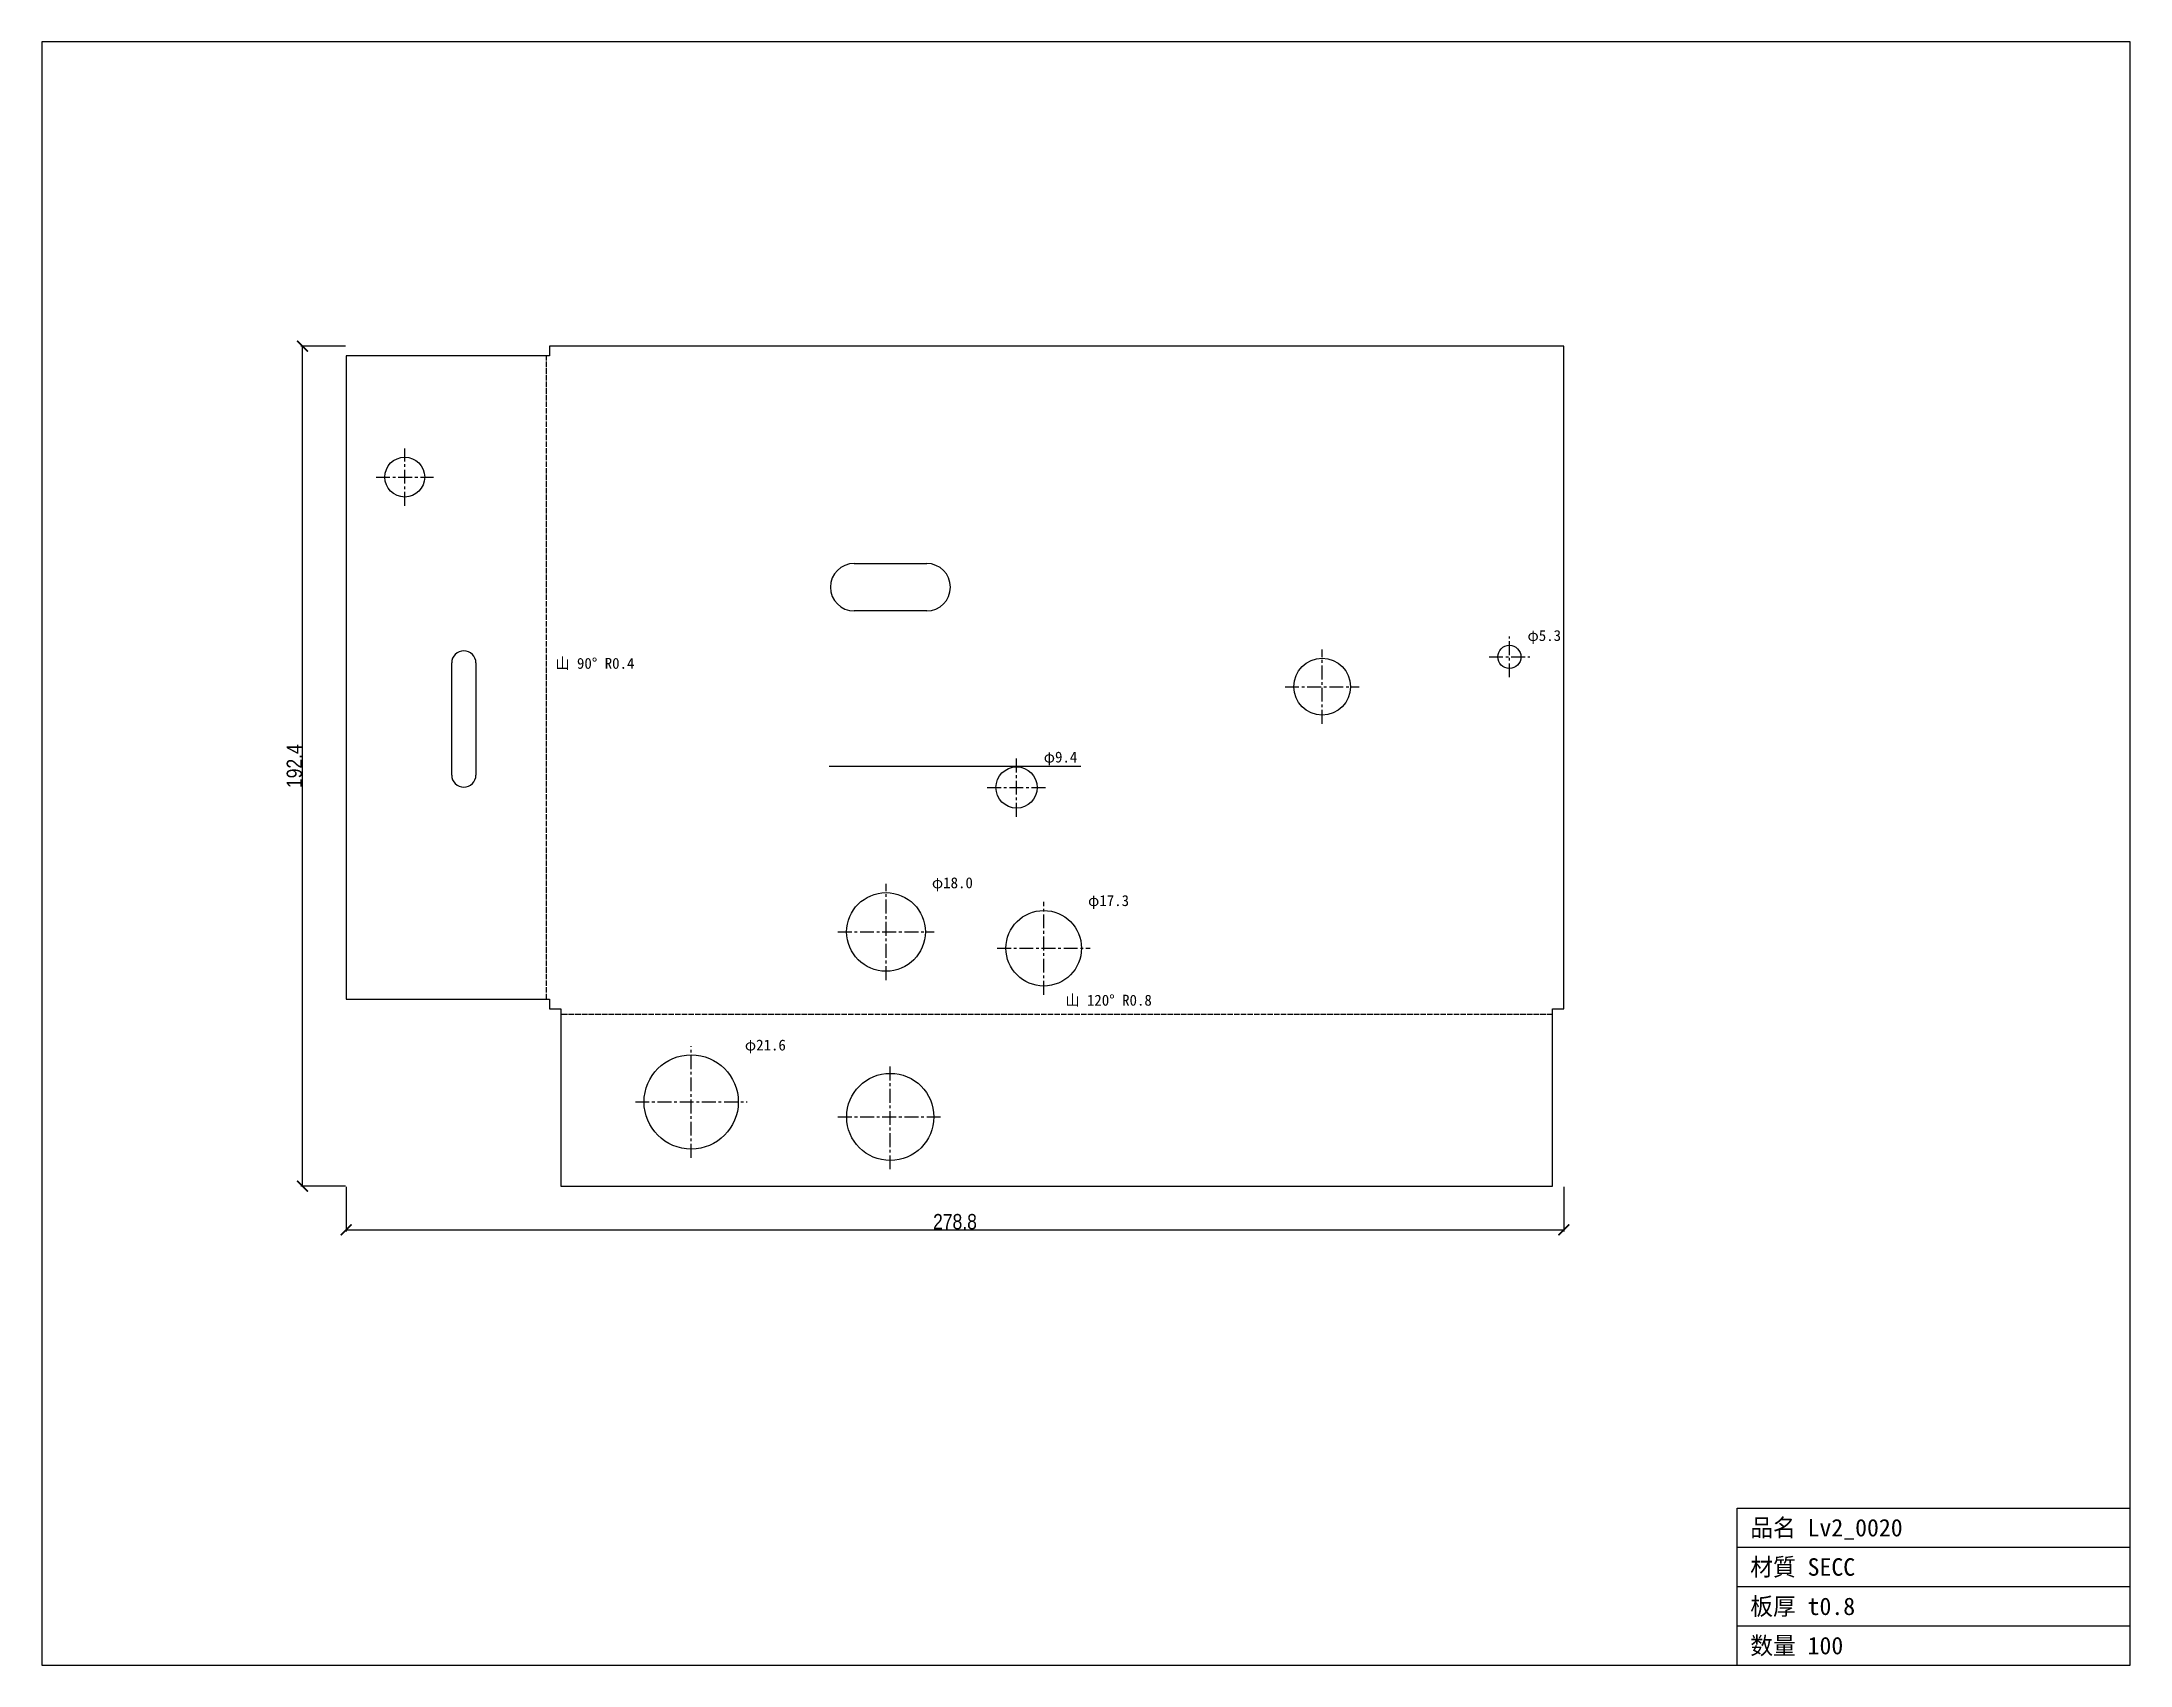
# Model space of a CAD drawing. Header units: millimetres. Extents: x -116 to 362, y -150 to 221.
import ezdxf

# ---------------------------------------------------------------- set-up
doc = ezdxf.new("R2010")
doc.units = ezdxf.units.MM
doc.linetypes.add('CENTER', pattern=[5.08, 3.175, -0.635, 0.635, -0.635])
doc.linetypes.add('DASHED', pattern=[1.524, 1.27, -0.254])
for name, color, linetype in [('ケガキ', 7, 'Continuous'), ('中心線', 7, 'Continuous'), ('図枠', 7, 'Continuous'), ('外形', 7, 'Continuous'), ('寸法', 7, 'Continuous'), ('文字', 7, 'Continuous'), ('曲げ線', 7, 'Continuous')]:
    doc.layers.add(name, color=color, linetype=linetype)
doc.styles.add('OpenSansCondensed-Light', font='OpenSansCondensed-Light.ttf')
doc.dimstyles.new('EZDXF', dxfattribs={"dimtxt": 0.25, "dimasz": 0.175, "dimexe": 0.375, "dimexo": 0.125, "dimgap": 0.1, "dimtad": 1, "dimlfac": 100, "dimzin": 12, "dimdsep": 46, "dimtxsty": 'OpenSansCondensed-Light', "dimblk": 'ARCHTICK', "dimcen": 2.5, "dimazin": 3, "dimtfac": 0.5, "dimtmove": 2, "dimatfit": 3})

# ---------------------------------------------------------------- blocks, each defined once
blk = doc.blocks.new('_ARCHTICK')
at = {"color": 0, "linetype": 'BYBLOCK', "const_width": 0.15}
blk.add_lwpolyline([(-0.5, -0.5), (0.5, 0.5)], dxfattribs=at)

msp = doc.modelspace()

# ---------------------------------------------------------------- linework, layer by layer
at = {"layer": 'ケガキ'}
msp.add_line((64.04, 55.59), (121.74, 55.59), dxfattribs=at)
at = {"layer": '中心線', "color": 1, "linetype": 'CENTER'}
for p, q in [((-33.11, 115.21), (-33.11, 128.34)), ((-39.68, 121.78), (-26.55, 121.78)), ((176.97, 65.3), (176.97, 82.29)), ((219.84, 75.96), (219.84, 85.26)), ((215.19, 80.61), (224.49, 80.61)), ((168.47, 73.79), (185.46, 73.79)), ((106.99, 43.98), (106.99, 57.42)), ((100.27, 50.7), (113.71, 50.7)), ((77.09, 6.61), (77.09, 28.63)), ((113.21, 3.24), (113.21, 24.55)), ((66.08, 17.62), (88.1, 17.62)), ((102.55, 13.89), (123.86, 13.89)), ((32.48, -34.1), (32.48, -8.52)), ((78.07, -36.72), (78.07, -12.76)), ((19.69, -21.31), (45.27, -21.31)), ((66.09, -24.74), (90.05, -24.74))]:
    msp.add_line(p, q, dxfattribs=at)
at = {"layer": '図枠'}
for p, q in [((362.01, 221.47), (-116.24, 221.47)), ((-116.24, 221.47), (-116.24, -150.3)), ((362.01, -150.3), (362.01, 221.47)), ((272.01, -150.3), (272.01, -114.3)), ((272.01, -114.3), (362.01, -114.3)), ((272.01, -123.3), (362.01, -123.3)), ((272.01, -132.3), (362.01, -132.3)), ((272.01, -141.3), (362.01, -141.3)), ((-116.24, -150.3), (362.01, -150.3))]:
    msp.add_line(p, q, dxfattribs=at)
at = {"layer": '外形'}
for p, q in [((0, 149.57), (-46.53, 149.57)), ((-46.53, 149.57), (-46.53, 2.2)), ((232.3, 151.77), (0, 151.77)), ((0, 151.77), (0, 149.57)), ((232.3, 0), (232.3, 151.77)), ((69.79, 102), (86.42, 102)), ((86.42, 91.14), (69.79, 91.14)), ((-22.36, 53.55), (-22.36, 79.23)), ((-16.81, 79.23), (-16.81, 53.55)), ((-46.53, 2.2), (0, 2.2)), ((0, 2.2), (0, 0)), ((0, 0), (2.6, 0)), ((2.6, 0), (2.6, -40.59)), ((229.7, -40.59), (229.7, 0)), ((229.7, 0), (232.3, 0)), ((2.6, -40.59), (229.7, -40.59))]:
    msp.add_line(p, q, dxfattribs=at)
for centre, radius in [((-33.11, 121.78), 4.57), ((219.84, 80.61), 2.65), ((176.97, 73.79), 6.5), ((106.99, 50.7), 4.72), ((77.09, 17.62), 9.01), ((113.21, 13.89), 8.65), ((32.48, -21.31), 10.79), ((78.07, -24.74), 9.98)]:
    msp.add_circle(centre, radius, dxfattribs=at)
for centre, radius, start, end in [((69.79, 96.57), 5.43, 90, -90), ((86.42, 96.57), 5.43, -90, 90), ((-19.59, 79.23), 2.78, 0, 180), ((-19.59, 53.55), 2.78, 180, 0)]:
    msp.add_arc(centre, radius, start, end, dxfattribs=at)
at = {"layer": '曲げ線', "color": 3, "linetype": 'DASHED'}
for p, q in [((-0.63, 2.2), (-0.63, 149.57)), ((229.7, -1.26), (2.6, -1.26))]:
    msp.add_line(p, q, dxfattribs=at)

# ---------------------------------------------------------------- texts
at = {"layer": '文字'}
for s, height, p in [('φ5.3', 2.5, (223.99, 84.26)), ('山 90° R0.4', 2.5, (1.37, 77.88)), ('φ9.4', 2.5, (113.21, 56.42)), ('φ18.0', 2.5, (87.6, 27.63)), ('φ17.3', 2.5, (123.36, 23.55)), ('山 120° R0.8', 2.5, (118.15, 0.74)), ('φ21.6', 2.5, (44.77, -9.52)), ('品名 Lv2_0020', 4, (275.01, -120.8)), ('材質 SECC', 4, (275.01, -129.8)), ('板厚 t0.8', 4, (275.01, -138.8)), ('数量 100', 4, (275.01, -147.8))]:
    msp.add_text(s, height=height, dxfattribs=at).set_placement(p)

# ---------------------------------------------------------------- dimensions: what is measured, and where the dimension line sits
at = {"layer": '寸法'}
msp.add_linear_dim(base=(-56.53, -40.59), p1=(-46.53, -40.59), p2=(-46.53, 151.77), angle=90, dimstyle='EZDXF', override={"dimtxt": 3.5, "dimasz": 2.5, "dimdec": 1, "dimlfac": 1}, dxfattribs=at).render()
msp.add_linear_dim(base=(-46.53, -50.59), p1=(-46.53, -40.59), p2=(232.3, -40.59), dimstyle='EZDXF', override={"dimtxt": 3.5, "dimasz": 2.5, "dimdec": 1, "dimlfac": 1}, dxfattribs=at).render()

doc.saveas('drawing.dxf')
